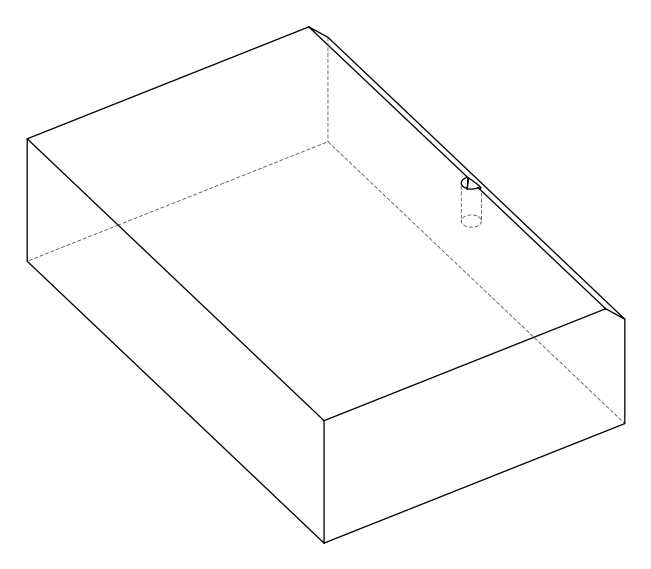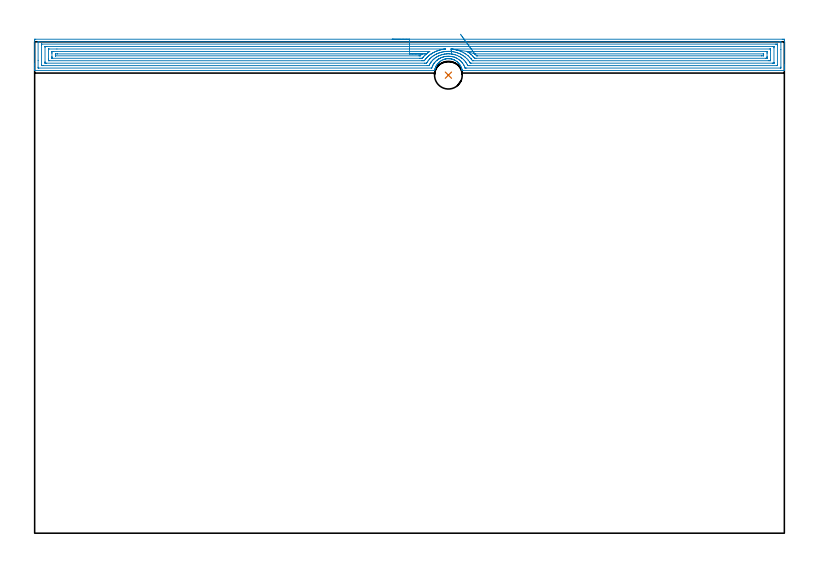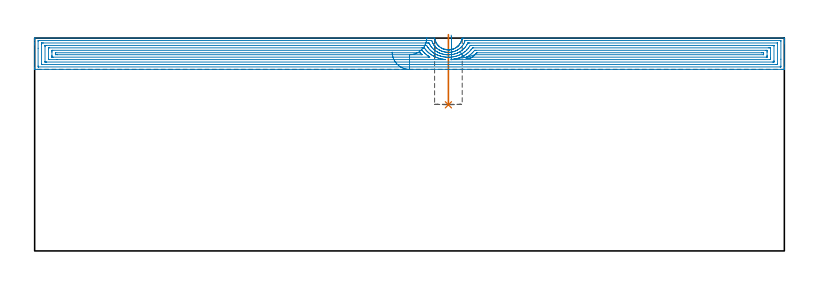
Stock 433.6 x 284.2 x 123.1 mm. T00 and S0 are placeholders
(PLAN: 2 operations, 1 tool changes, 24.7 min)
(1 INDEXABLE_INSERT_DRILL_BLIND_HOLE_FROM_SOLID | STEP1POCKET | NXT0302_003 | 0.16 min | 7706 mm3)
(2 AREA_MILL | FG_CHAMFER_SURFACE | UGT0205_001 | 24.51 min | 70793 mm3)
(TOOL NXT0302_003 | Index. Insert Drill 16mm [880-D1600L20-05] | D16 PA176 FL80 Z2)
(TOOL UGT0205_001 | Chamfer Mill 20 x 3 x 45 deg. | D20 FL50 Z2)
(OP 1 INDEXABLE_INSERT_DRILL_BLIND_HOLE_FROM_SOLID)
G17 G21 G94 G90
T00 M6
G54
G17 G0 G90 X239.3 Y264.9 S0 M3
G43 Z133.1 H1
G94 G81 G98 Z84.5 F250. R125.1
G80
M5
M2
(OP 2 AREA_MILL)
G17 G21 G94 G90
T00 M6
G54
G17 G0 G90 X206.8 Y285.7 S1061 M3
G43 Z133.1 H0
Z115.
G94 G1 X206.838 Z114.128 F250.
X206.952 Z113.264
X207.141 Z112.412
X207.403 Z111.58
X207.737 Z110.774
X208.14 Z110.
X208.608 Z109.264
X209.14 Z108.572
X209.729 Z107.929
X210.372 Z107.34
X211.064 Z106.808
X211.8 Z106.34
X212.574 Z105.937
X213.38 Z105.603
X214.212 Z105.341
X215.064 Z105.152
X215.928 Z105.038
X216.8 Z105.
X432.396
X432.982 Y285.699 Z105.001
X433.563 Y285.694 Z105.004
X433.593 Y285.692 Z105.006
X433.597 Y285.115 Z105.583
X433.6 Y284.499 Z106.199
Y270.858 Z119.836
Y270.308 Z120.389
Y269.967 Z120.729
Y269.417 Z121.279
Y269.076 Z121.619
Y268.395 Z122.305
Y268.048 Z122.652
X433.593 Y267.651 Z123.04
X433.59 Y267.603 Z123.088
X433.429 Y267.6 Z123.1
X248.066
X247.269 Y267.606 Z123.092
X247.241 Y267.729 Z122.97
X247.211 Y267.871 Z122.828
X247.173 Y268.063 Z122.637
X247.16 Y268.129 Z122.569
X247.116 Y268.315 Z122.384
X247.067 Y268.498 Z122.199
X247.025 Y268.631 Z122.065
X246.981 Y268.775 Z121.924
X246.928 Y268.945 Z121.755
X246.886 Y269.06 Z121.64
X246.767 Y269.386 Z121.314
X246.572 Y269.833 Z120.867
X246.353 Y270.273 Z120.427
X246.267 Y270.429 Z120.271
X246.034 Y270.798 Z119.902
X245.839 Y271.078 Z119.622
X245.782 Y271.16 Z119.54
X245.374 Y271.677 Z119.021
X245.308 Y271.749 Z118.947
X245.247 Y271.819 Z118.88
X245.206 Y271.864 Z118.835
X245.088 Y271.988 Z118.711
X245.032 Y272.046 Z118.65
X244.972 Y272.104 Z118.594
X244.791 Y272.278 Z118.421
X244.762 Y272.305 Z118.392
X244.718 Y272.343 Z118.353
X244.63 Y272.424 Z118.276
X244.481 Y272.557 Z118.142
X244.375 Y272.64 Z118.057
X244.242 Y272.748 Z117.951
X243.996 Y272.933 Z117.766
X243.588 Y273.204 Z117.493
X243.145 Y273.46 Z117.236
X242.752 Y273.665 Z117.035
X242.695 Y273.694 Z117.006
X242.663 Y273.709 Z116.991
X242.418 Y273.819 Z116.879
X242.259 Y273.879 Z116.817
X242.112 Y273.936 Z116.761
X241.802 Y274.042 Z116.652
X241.509 Y274.129 Z116.568
X241.366 Y274.169 Z116.525
X241.357 Y274.172 Z116.523
X241.244 Y274.2 Z116.497
X241.111 Y274.232 Z116.466
X240.909 Y274.279 Z116.418
X240.463 Y274.358 Z116.341
X240.211 Y274.388 Z116.311
X240.026 Y274.408 Z116.287
X240.016 Y274.409 Z116.286
X239.695 Y274.43 Z116.27
X239.634 Y274.435 Z116.265
X239.57 Y274.439 Z116.261
X239.438 Y274.438
X239.239 Y274.437 Z116.253
X239.123 Y274.438 Z116.255
X238.676 Y274.416 Z116.281
X238.23 Y274.368 Z116.326
X237.783 Y274.298 Z116.401
X237.428 Y274.22 Z116.48
X237.337 Y274.2 Z116.499
X237.078 Y274.125 Z116.573
X236.889 Y274.071 Z116.627
X236.444 Y273.918 Z116.776
X236.304 Y273.865 Z116.833
X236.185 Y273.818 Z116.878
X235.551 Y273.514 Z117.185
X235.424 Y273.441 Z117.258
X235.1 Y273.256 Z117.443
X234.659 Y272.973 Z117.726
X234.601 Y272.933 Z117.767
X234.176 Y272.596 Z118.103
X233.886 Y272.343 Z118.354
X233.766 Y272.24 Z118.459
X233.72 Y272.195 Z118.504
X233.569 Y272.046 Z118.653
X233.301 Y271.749 Z118.95
X233.212 Y271.651 Z119.048
X232.924 Y271.304 Z119.393
X232.88 Y271.252 Z119.447
X232.873 Y271.244 Z119.455
X232.811 Y271.159 Z119.54
X232.52 Y270.721 Z119.978
X232.38 Y270.485 Z120.214
X232.338 Y270.413 Z120.283
X232.284 Y270.323 Z120.376
X232.254 Y270.273 Z120.426
X232.166 Y270.102 Z120.597
X232.097 Y269.967 Z120.728
X231.98 Y269.742 Z120.956
X231.854 Y269.438 Z121.261
X231.832 Y269.386 Z121.314
X231.72 Y269.076 Z121.623
X231.672 Y268.945 Z121.755
X231.634 Y268.82 Z121.88
X231.537 Y268.499 Z122.2
X231.427 Y268.037 Z122.661
X231.373 Y267.779 Z122.916
X231.331 Y267.604 Z123.089
X231.093 Y267.6 Z123.1
X0.171
X0.01 Y267.603 Z123.088
X0.007 Y267.651 Z123.04
X0. Y268.048 Z122.652
Y268.395 Z122.305
Y269.076 Z121.619
Y270.308 Z120.389
Y270.858 Z119.836
Y271.474 Z119.221
Y284.84 Z105.858
X0.002 Y285.115 Z105.583
X0.007 Y285.692 Z105.006
X0.037 Y285.694 Z105.004
X0.618 Y285.7 Z105.
X216.8
Y284.286 Z106.414
X431.196
X431.258 Y284.285 Z106.415
X431.382 Y284.281 Z106.419
X431.59 Y284.274 Z106.426
X431.592 Y284.224 Z106.476
X431.599 Y283.822 Z106.878
X431.6 Y279.811 Z110.889
X431.599 Y269.566 Z121.134
X431.592 Y269.076 Z121.624
X431.59 Y269.032 Z121.668
X431.444 Y269.021 Z121.679
X431.32 Y269.016 Z121.684
X431.258 Y269.015 Z121.685
X249.853
X249.017 Y269.019 Z121.681
X248.959 Y269.021 Z121.679
X248.937 Y269.076 Z121.624
X248.924 Y269.112 Z121.588
X248.734 Y269.628 Z121.072
X248.596 Y269.967 Z120.733
X248.291 Y270.634 Z120.066
X248.168 Y270.858 Z119.842
X248.066 Y271.039 Z119.661
X247.59 Y271.749 Z118.951
X247.173 Y272.287 Z118.413
X246.867 Y272.64 Z118.06
X246.575 Y272.939 Z117.761
X246.279 Y273.218 Z117.482
X245.919 Y273.531 Z117.169
X245.386 Y273.94 Z116.76
X244.632 Y274.422 Z116.278
X244.493 Y274.506 Z116.194
X244.299 Y274.615 Z116.085
X243.821 Y274.855 Z115.845
X243.599 Y274.956 Z115.744
X243.251 Y275.101 Z115.599
X242.717 Y275.303 Z115.397
X242.706 Y275.306 Z115.394
X242.685 Y275.314 Z115.386
X242.007 Y275.504 Z115.196
X241.813 Y275.552 Z115.148
X241.501 Y275.625 Z115.075
X240.92 Y275.728 Z114.972
X240.444 Y275.788 Z114.912
X240.026 Y275.823 Z114.877
X239.492 Y275.846 Z114.854
X239.133 Y275.849 Z114.851
X238.618 Y275.827 Z114.873
X238.435 Y275.815 Z114.885
X238.24 Y275.795 Z114.905
X237.806 Y275.746 Z114.954
X237.346 Y275.671 Z115.029
X237.048 Y275.611 Z115.089
X236.453 Y275.465 Z115.235
X236.333 Y275.433 Z115.267
X235.931 Y275.314 Z115.386
X235.597 Y275.201 Z115.499
X235.56 Y275.187 Z115.513
X235.019 Y274.961 Z115.739
X234.666 Y274.793 Z115.907
X234.417 Y274.671 Z116.029
X233.962 Y274.422 Z116.278
X233.841 Y274.354 Z116.346
X233.815 Y274.339 Z116.361
X233.773 Y274.313 Z116.387
X233.301 Y274.002 Z116.698
X232.88 Y273.689 Z117.011
X232.791 Y273.62 Z117.08
X232.684 Y273.531 Z117.169
X232.312 Y273.207 Z117.493
X231.986 Y272.904 Z117.796
X231.857 Y272.77 Z117.93
X231.739 Y272.64 Z118.06
X231.439 Y272.296 Z118.404
X231.093 Y271.885 Z118.815
X231.036 Y271.807 Z118.893
X230.997 Y271.749 Z118.951
X230.685 Y271.266 Z119.434
X230.441 Y270.858 Z119.842
X230.354 Y270.705 Z119.995
X230.2 Y270.415 Z120.285
X230.057 Y270.11 Z120.59
X229.998 Y269.967 Z120.733
X229.807 Y269.468 Z121.232
X229.661 Y269.076 Z121.624
X229.644 Y269.036 Z121.664
X229.633 Y269.021 Z121.679
X229.369 Y269.014 Z121.686
X2.404 Y269.015 Z121.685
X2.342
X2.218 Y269.019 Z121.681
X2.01 Y269.026 Z121.674
X2.008 Y269.076 Z121.624
X2.001 Y269.478 Z121.222
X2. Y273.489 Z117.211
X2.001 Y283.735 Z106.965
X2.008 Y284.224 Z106.476
X2.01 Y284.268 Z106.432
X2.156 Y284.279 Z106.421
X2.28 Y284.284 Z106.416
X2.342 Y284.285 Z106.415
X216.8 Y284.286 Z106.414
Y282.872 Z107.828
X428.516 Y282.871 Z107.829
X428.979 Y282.87 Z107.83
X429.409 Y282.867 Z107.833
X429.551 Y282.865 Z107.835
X429.59 Y282.855 Z107.845
X429.594 Y282.759 Z107.941
X429.598 Y282.632 Z108.068
X429.599 Y282.442 Z108.258
X429.6 Y282.251 Z108.449
X429.599 Y270.858 Z119.842
X429.598 Y270.67 Z120.03
X429.591 Y270.478 Z120.222
X429.588 Y270.435 Z120.265
X429.57 Y270.433 Z120.267
X429.517 Y270.431 Z120.269
X429.409 Y270.429 Z120.271
X251.639
X251.176 Y270.43 Z120.27
X250.746 Y270.433 Z120.267
X250.603 Y270.436 Z120.264
X250.5 Y270.444 Z120.256
X250.445 Y270.554 Z120.146
X250.143 Y271.155 Z119.545
X249.853 Y271.681 Z119.019
X249.809 Y271.749 Z118.951
X249.725 Y271.877 Z118.823
X249.328 Y272.449 Z118.251
X249.183 Y272.64 Z118.06
X248.959 Y272.924 Z117.776
X248.427 Y273.531 Z117.169
X248.066 Y273.89 Z116.81
X247.472 Y274.422 Z116.278
X247.173 Y274.661 Z116.039
X246.968 Y274.814 Z115.886
X246.744 Y274.979 Z115.721
X246.362 Y275.231 Z115.469
X246.279 Y275.283 Z115.417
X246.231 Y275.314 Z115.386
X245.701 Y275.628 Z115.072
X245.386 Y275.798 Z114.902
X244.557 Y276.205 Z114.495
X244.493 Y276.233 Z114.467
X244.444 Y276.253 Z114.447
X243.599 Y276.564 Z114.136
X243.078 Y276.725 Z113.975
X242.706 Y276.83 Z113.87
X241.89 Y277.018 Z113.682
X241.813 Y277.033 Z113.667
X241.465 Y277.096 Z113.604
X240.92 Y277.168 Z113.532
X240.837 Y277.178 Z113.522
X240.026 Y277.24 Z113.46
X239.874 Y277.247 Z113.453
X239.133 Y277.263 Z113.437
X238.969 Y277.259 Z113.441
X238.24 Y277.222 Z113.478
X238.122 Y277.212 Z113.488
X237.346 Y277.128 Z113.572
X237.318 Y277.124 Z113.576
X237.139 Y277.096 Z113.604
X236.563 Y276.986 Z113.714
X236.453 Y276.962 Z113.738
X235.843 Y276.813 Z113.887
X235.56 Y276.735 Z113.965
X235.153 Y276.611 Z114.089
X234.666 Y276.447 Z114.253
X234.491 Y276.379 Z114.321
X234.053 Y276.205 Z114.495
X233.859 Y276.118 Z114.582
X233.773 Y276.078 Z114.622
X233.261 Y275.824 Z114.876
X232.88 Y275.617 Z115.083
X232.687 Y275.506 Z115.194
X232.363 Y275.314 Z115.386
X232.133 Y275.167 Z115.533
X231.986 Y275.069 Z115.631
X231.612 Y274.795 Z115.905
X231.124 Y274.422 Z116.278
X231.107 Y274.408 Z116.292
X231.093 Y274.396 Z116.304
X230.638 Y273.985 Z116.715
X230.2 Y273.569 Z117.131
X230.181 Y273.55 Z117.15
X230.165 Y273.531 Z117.169
X229.767 Y273.072 Z117.628
X229.4 Y272.64 Z118.06
X229.358 Y272.589 Z118.111
X229.306 Y272.522 Z118.178
X228.999 Y272.056 Z118.644
X228.803 Y271.749 Z118.951
X228.657 Y271.506 Z119.194
X228.413 Y271.079 Z119.621
X228.338 Y270.934 Z119.766
X228.3 Y270.858 Z119.842
X228.143 Y270.547 Z120.153
X228.087 Y270.436 Z120.264
X227.946 Y270.433 Z120.267
X227.52 Y270.43 Z120.27
X227.057 Y270.429 Z120.271
X5.084
X4.621 Y270.43 Z120.27
X4.191 Y270.433 Z120.267
X4.049 Y270.436 Z120.264
X4.01 Y270.445 Z120.255
X4.006 Y270.541 Z120.159
X4.002 Y270.668 Z120.032
X4.001 Y270.858 Z119.842
X4. Y271.049 Z119.651
Y282.442 Z108.258
X4.002 Y282.63 Z108.07
X4.009 Y282.822 Z107.878
X4.012 Y282.865 Z107.835
X4.03 Y282.867 Z107.833
X4.083 Y282.869 Z107.831
X4.191 Y282.871 Z107.829
X216.8 Y282.872 Z107.828
Y281.457 Z109.243
X426.823
X427.542 Y281.452 Z109.248
X427.578 Y281.451 Z109.249
X427.59 Y281.418 Z109.282
X427.594 Y281.314 Z109.386
X427.597 Y281.103 Z109.597
X427.6 Y280.682 Z110.018
X427.599 Y272.206 Z118.494
X427.597 Y271.989 Z118.711
X427.593 Y271.881 Z118.819
X427.59 Y271.857 Z118.843
X427.578 Y271.85 Z118.85
X427.524 Y271.847 Z118.853
X426.729 Y271.843 Z118.857
X426.636
X252.439
X252.039 Y271.848 Z118.852
X251.943 Y271.85 Z118.85
X251.916 Y271.864 Z118.836
X251.639 Y272.315 Z118.385
X251.415 Y272.64 Z118.06
X250.896 Y273.382 Z117.318
X250.779 Y273.531 Z117.169
X250.746 Y273.572 Z117.128
X249.985 Y274.422 Z116.278
X249.853 Y274.556 Z116.144
X249.03 Y275.314 Z115.386
X248.959 Y275.375 Z115.325
X248.664 Y275.608 Z115.092
X248.066 Y276.04 Z114.66
X247.811 Y276.205 Z114.495
X247.173 Y276.598 Z114.102
X246.88 Y276.771 Z113.929
X246.294 Y277.081 Z113.619
X246.264 Y277.096 Z113.604
X245.667 Y277.375 Z113.325
X245.386 Y277.493 Z113.207
X244.736 Y277.744 Z112.956
X244.493 Y277.83 Z112.87
X244.001 Y277.987 Z112.713
X243.599 Y278.103 Z112.597
X243.438 Y278.148 Z112.552
X242.706 Y278.314 Z112.386
X242.291 Y278.401 Z112.299
X241.813 Y278.482 Z112.218
X241.237 Y278.561 Z112.139
X240.92 Y278.591 Z112.109
X240.26 Y278.645 Z112.055
X240.026 Y278.657 Z112.043
X239.336 Y278.675 Z112.025
X239.133 Y278.677 Z112.023
X238.466 Y278.652 Z112.048
X238.24 Y278.64 Z112.06
X237.636 Y278.588 Z112.112
X237.346 Y278.555 Z112.145
X236.84 Y278.491 Z112.209
X236.453 Y278.424 Z112.276
X236.082 Y278.356 Z112.344
X235.56 Y278.239 Z112.461
X235.356 Y278.19 Z112.51
X234.666 Y278.01 Z112.69
X234.648 Y278.004 Z112.696
X234.59 Y277.987 Z112.713
X233.978 Y277.782 Z112.918
X233.773 Y277.712 Z112.988
X233.33 Y277.537 Z113.163
X232.88 Y277.349 Z113.351
X232.704 Y277.27 Z113.43
X232.333 Y277.096 Z113.604
X232.102 Y276.98 Z113.72
X231.986 Y276.919 Z113.781
X231.529 Y276.661 Z114.039
X231.093 Y276.407 Z114.293
X230.968 Y276.329 Z114.371
X230.775 Y276.205 Z114.495
X230.436 Y275.969 Z114.731
X230.2 Y275.8 Z114.9
X229.925 Y275.587 Z115.113
X229.58 Y275.314 Z115.386
X229.431 Y275.189 Z115.511
X229.306 Y275.079 Z115.621
X228.965 Y274.763 Z115.937
X228.611 Y274.422 Z116.278
X228.513 Y274.323 Z116.377
X228.413 Y274.217 Z116.483
X228.094 Y273.85 Z116.85
X227.823 Y273.531 Z117.169
X227.687 Y273.365 Z117.335
X227.52 Y273.152 Z117.548
X227.311 Y272.848 Z117.852
X227.174 Y272.64 Z118.06
X226.96 Y272.307 Z118.393
X226.71 Y271.904 Z118.796
X226.67 Y271.849 Z118.851
X226.626 Y271.847 Z118.853
X226.531 Y271.845 Z118.855
X225.733 Y271.843 Z118.857
X225.64
X6.777
X6.058 Y271.849 Z118.851
X6.022
X6.01 Y271.882 Z118.818
X6.006 Y271.986 Z118.714
X6.003 Y272.197 Z118.503
X6. Y272.618 Z118.082
X6.001 Y281.094 Z109.606
X6.003 Y281.311 Z109.389
X6.007 Y281.419 Z109.281
X6.01 Y281.443 Z109.257
X6.022 Y281.45 Z109.25
X6.076 Y281.453 Z109.247
X6.871 Y281.457 Z109.243
X6.964
X216.8
Y280.043 Z110.657
X237.402
X237.507 Y280.041 Z110.659
X237.725 Y280.036 Z110.664
X237.145 Y279.97 Z110.73
X236.681 Y279.912 Z110.788
X236.453 Y279.882 Z110.818
X236.354 Y279.867 Z110.833
X235.78 Y279.769 Z110.931
X235.594 Y279.734 Z110.966
X235.56 Y279.727 Z110.973
X234.868 Y279.567 Z111.133
X234.666 Y279.517 Z111.183
X234.162 Y279.381 Z111.319
X233.773 Y279.27 Z111.43
X233.474 Y279.175 Z111.525
X232.88 Y278.981 Z111.719
X232.803 Y278.954 Z111.746
X232.605 Y278.878 Z111.822
X232.167 Y278.697 Z112.003
X231.986 Y278.62 Z112.08
X231.549 Y278.423 Z112.277
X231.093 Y278.207 Z112.493
X230.946 Y278.133 Z112.567
X230.668 Y277.987 Z112.713
X230.368 Y277.819 Z112.881
X230.2 Y277.722 Z112.978
X229.808 Y277.486 Z113.214
X229.306 Y277.172 Z113.528
X229.261 Y277.141 Z113.559
X229.195 Y277.096 Z113.604
X228.743 Y276.766 Z113.934
X228.413 Y276.516 Z114.184
X228.239 Y276.378 Z114.322
X228.028 Y276.205 Z114.495
X227.756 Y275.969 Z114.731
X227.52 Y275.759 Z114.941
X227.29 Y275.542 Z115.158
X227.056 Y275.314 Z115.386
X226.844 Y275.097 Z115.603
X226.626 Y274.864 Z115.836
X226.42 Y274.628 Z116.072
X226.245 Y274.422 Z116.278
X226.015 Y274.142 Z116.558
X225.733 Y273.789 Z116.911
X225.367 Y273.272 Z117.428
X225.108 Y273.264 Z117.436
X224.84 Y273.26 Z117.44
X224.221 Y273.257 Z117.443
X223.947
X8.657
X8.036 Y273.26 Z117.44
X8.016 Y273.263 Z117.437
X8.01 Y273.266 Z117.434
X8.003 Y273.293 Z117.407
X8.001 Y273.531 Z117.169
X8. Y274.187 Z116.513
X8.001 Y279.769 Z110.931
X8.003 Y279.932 Z110.768
X8.007 Y280.014 Z110.686
X8.009 Y280.03 Z110.67
X8.031 Y280.036 Z110.664
X8.107 Y280.038 Z110.662
X8.383 Y280.042 Z110.658
X12.885 Y280.043 Z110.657
X216.8
Y278.629 Z112.071
X227.769
X228.121 Y278.627 Z112.073
X228.413 Y278.624 Z112.076
X228.547 Y278.622 Z112.078
X228.472 Y278.553 Z112.147
X228.457 Y278.541 Z112.159
X227.628 Y277.987 Z112.713
X227.564 Y277.942 Z112.758
X227.52 Y277.91 Z112.79
X227.057 Y277.557 Z113.143
X226.626 Y277.226 Z113.474
X226.554 Y277.168 Z113.532
X226.469 Y277.096 Z113.604
X226.08 Y276.749 Z113.951
X225.733 Y276.436 Z114.264
X225.615 Y276.323 Z114.377
X225.496 Y276.205 Z114.495
X225.172 Y275.873 Z114.827
X224.84 Y275.513 Z115.187
X224.746 Y275.407 Z115.293
X224.666 Y275.314 Z115.386
X224.338 Y274.923 Z115.777
X224.215 Y274.777 Z115.923
X224.166 Y274.721 Z115.979
X224.137 Y274.69 Z116.01
X224.105 Y274.678 Z116.022
X223.947 Y274.675 Z116.025
X223.696 Y274.673 Z116.027
X223.053 Y274.671 Z116.029
X222.804
X10.444 Y274.672 Z116.028
X10.193 Y274.673 Z116.027
X10.07 Y274.676 Z116.024
X10.015 Y274.678 Z116.022
X10.01 Y274.707 Z115.993
X10.003 Y274.862 Z115.838
X10.001 Y275.314 Z115.386
X10. Y275.756 Z114.944
Y277.538 Z113.162
Y277.987 Z112.713
X10.002 Y278.427 Z112.273
X10.008 Y278.577 Z112.123
X10.011 Y278.622 Z112.078
X10.042 Y278.624 Z112.076
X10.122 Y278.626 Z112.074
X10.444 Y278.628 Z112.072
X10.693 Y278.629 Z112.071
X216.8
Y277.215 Z113.485
X223.889 Y277.214 Z113.486
X223.947 Y277.213 Z113.487
X224.008 Y277.21 Z113.49
X224.037 Y277.207 Z113.493
X224.015 Y277.18 Z113.52
X223.996 Y277.159 Z113.541
X223.5 Y276.649 Z114.051
X223.053 Y276.164 Z114.536
X222.996 Y276.11 Z114.59
X222.975 Y276.092 Z114.608
X222.955 Y276.09 Z114.61
X222.86 Y276.087 Z114.613
X222.666 Y276.086 Z114.614
X222.279 Y276.085 Z114.615
X12.231 Y276.086 Z114.614
X12.111 Y276.087 Z114.613
X12.032 Y276.09 Z114.61
X12.011 Y276.092 Z114.608
X12.008 Y276.101 Z114.599
X12.004 Y276.128 Z114.572
X12.001 Y276.205 Z114.495
Y276.434 Z114.266
X12.008 Y277.096 Z113.604
X12.01 Y277.204 Z113.496
X12.116 Y277.21 Z113.49
X12.231 Y277.212 Z113.488
X13.005 Y277.215 Z113.485
X13.124
X216.8
X217.672 Z113.523
X218.536 Z113.637
X219.388 Z113.826
X220.22 Z114.088
X221.026 Z114.422
X221.8 Z114.825
X222.536 Z115.294
X223.228 Z115.825
X223.871 Z116.414
X224.46 Z117.057
X224.992 Z117.75
X225.46 Z118.485
X225.863 Z119.259
X226.197 Z120.065
X226.459 Z120.897
X226.648 Z121.749
X226.762 Z122.614
X226.8 Z123.485
G0 X240.921 Y280.01 Z124.813
G1 X240.964 Y279.423 Z124.169
X241.004 Y278.894 Z123.476
X241.038 Y278.428 Z122.74
X241.068 Y278.027 Z121.966
X241.093 Y277.695 Z121.159
X241.112 Y277.435 Z120.327
X241.126 Y277.248 Z119.475
X241.134 Y277.135 Z118.61
X241.137 Y277.098 Z117.738
X241.134 Y277.138 Z116.867
X241.126 Y277.252 Z116.002
X241.111 Y277.442 Z115.15
X241.092 Y277.704 Z114.319
X241.067 Y278.039 Z113.513
X241.037 Y278.441 Z112.74
X241.003 Y278.91 Z112.005
X240.963 Y279.44 Z111.313
X240.92 Y280.029 Z110.671
X240.919 Y280.039 Z110.662
X240.92 Z110.661
X241.538 Y280.043 Z110.657
X241.597
X424.943
X425.564 Y280.04 Z110.66
X425.584 Y280.037 Z110.663
X425.59 Y280.034 Z110.666
X425.597 Y280.007 Z110.693
X425.599 Y279.769 Z110.931
X425.6 Y279.113 Z111.587
X425.599 Y273.531 Z117.169
X425.597 Y273.368 Z117.332
X425.593 Y273.286 Z117.414
X425.591 Y273.27 Z117.43
X425.569 Y273.264 Z117.436
X425.493 Y273.262 Z117.438
X425.217 Y273.258 Z117.442
X424.943 Y273.257 Z117.443
X424.325
X253.701
X253.426 Y273.258 Z117.442
X253.334 Y273.261 Z117.439
X253.263 Y273.264 Z117.436
X253.226 Y273.272 Z117.428
X253.201 Y273.304 Z117.396
X253.031 Y273.531 Z117.169
X252.533 Y274.207 Z116.493
X252.436 Y274.326 Z116.374
X252.352 Y274.422 Z116.278
X251.639 Y275.222 Z115.478
X251.547 Y275.314 Z115.386
X250.746 Y276.057 Z114.643
X250.579 Y276.205 Z114.495
X249.853 Y276.765 Z113.935
X249.398 Y277.096 Z113.604
X248.959 Y277.372 Z113.328
X248.227 Y277.826 Z112.874
X248.066 Y277.914 Z112.786
X247.928 Y277.987 Z112.713
X247.173 Y278.361 Z112.339
X246.47 Y278.687 Z112.013
X246.279 Y278.763 Z111.937
X245.982 Y278.878 Z111.822
X245.386 Y279.095 Z111.605
X245.062 Y279.2 Z111.5
X244.493 Y279.369 Z111.331
X244.197 Y279.454 Z111.246
X243.819 Y279.55 Z111.15
X243.599 Y279.6 Z111.1
X242.832 Y279.769 Z110.931
X242.706 Y279.792 Z110.908
X242.678 Y279.796 Z110.904
X242.387 Y279.841 Z110.859
X241.813 Y279.926 Z110.774
X241.628 Y279.952 Z110.748
X240.92 Y280.029 Z110.671
X249.998 Y278.624 Z112.076
X250.01 Y278.625 Z112.075
X250.055 Y278.628 Z112.072
X250.102 Y278.629 Z112.071
X250.307
X423.156 Y278.628 Z112.072
X423.407 Y278.627 Z112.073
X423.53 Y278.624 Z112.076
X423.585 Y278.622 Z112.078
X423.59 Y278.593 Z112.107
X423.597 Y278.438 Z112.262
X423.599 Y277.987 Z112.713
X423.6 Y277.544 Z113.156
Y275.762 Z114.938
Y275.314 Z115.386
X423.598 Y274.873 Z115.827
X423.592 Y274.723 Z115.977
X423.589 Y274.678 Z116.022
X423.558 Y274.676 Z116.024
X423.478 Y274.674 Z116.026
X423.156 Y274.672 Z116.028
X422.907 Y274.671 Z116.029
X255.213
X254.962 Y274.672 Z116.028
X254.641 Y274.676 Z116.024
X254.483 Y274.678 Z116.022
X254.444 Y274.693 Z116.007
X254.394 Y274.754 Z115.946
X254.319 Y274.844 Z115.856
X253.914 Y275.314 Z115.386
X253.426 Y275.864 Z114.836
X253.097 Y276.205 Z114.495
X252.533 Y276.732 Z113.968
X252.132 Y277.096 Z113.604
X251.639 Y277.479 Z113.221
X250.963 Y277.987 Z112.713
X250.746 Y278.14 Z112.56
X250.305 Y278.427 Z112.274
X250.185 Y278.5 Z112.2
X250.16 Y278.517 Z112.183
X249.998 Y278.624 Z112.076
X254.554 Y277.205 Z113.495
X254.577 Y277.208 Z113.492
X254.735 Y277.212 Z113.488
X254.974 Y277.214 Z113.486
X255.093 Y277.215 Z113.485
X421.369 Y277.214 Z113.486
X421.489 Y277.213 Z113.487
X421.567 Y277.21 Z113.49
X421.589 Y277.208 Z113.492
X421.592 Y277.199 Z113.501
X421.596 Y277.172 Z113.528
X421.599 Y277.096 Z113.604
Y276.866 Z113.834
X421.592 Y276.205 Z114.495
X421.59 Y276.096 Z114.604
X421.484 Y276.091 Z114.609
X421.369 Y276.088 Z114.612
X420.595 Y276.085 Z114.615
X420.476
X256.106 Y276.086 Z114.614
X255.986 Y276.087 Z114.613
X255.748 Y276.091 Z114.609
X255.605 Y276.095 Z114.605
X255.57 Y276.13 Z114.57
X255.499 Y276.205 Z114.495
X255.213 Y276.515 Z114.185
X254.656 Y277.096 Z113.604
X254.58 Y277.175 Z113.525
X254.558 Y277.2 Z113.5
X254.554 Y277.205 Z113.495
X254.141 Y277.773 Z112.976
X253.703 Y278.374 Z112.521
X253.243 Y279.006 Z112.132
X252.765 Y279.662 Z111.813
X252.273 Y280.339 Z111.566
X251.77 Y281.03 Z111.393
X251.26 Y281.731 Z111.295
X250.746 Y282.436 Z111.273
X250.234 Y283.14 Z111.327
X249.726 Y283.837 Z111.456
X249.227 Y284.523 Z111.66
X248.741 Y285.192 Z111.938
X248.27 Y285.839 Z112.286
X247.819 Y286.458 Z112.703
X247.391 Y287.046 Z113.185
X246.989 Y287.598 Z113.729
X246.617 Y288.109 Z114.33
X246.277 Y288.576 Z114.984
G0 Z133.1
M5
M2
